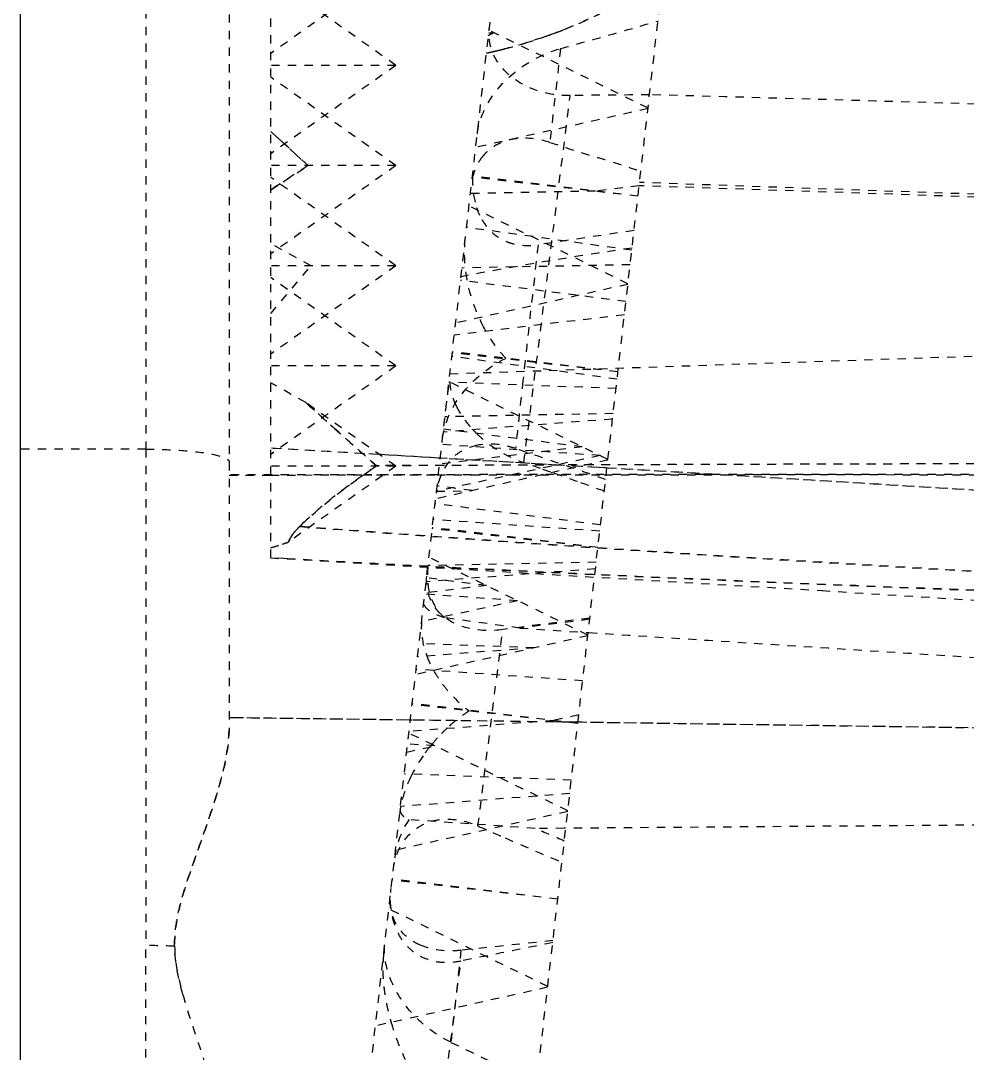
# Model space of a CAD drawing. Header units: millimetres. Extents: x 2089 to 2530, y 1631 to 2074.
# Drawn here: x 2403.78 to 2415.2, y 1859.48 to 1871.93 of the extents above; entities that cross this region are included whole.
import ezdxf

# ---------------------------------------------------------------- set-up
doc = ezdxf.new("R2010")
doc.units = ezdxf.units.MM
doc.linetypes.add('HIDDEN', pattern=[0.2, 0.1, -0.1])
doc.layers.add('DEFAULT_2', color=8, linetype='HIDDEN')

msp = doc.modelspace()

# ---------------------------------------------------------------- linework, layer by layer
at = {"color": 7, "linetype": 'Continuous'}
msp.add_line((2403.781, 1713.577), (2403.781, 2013.577), dxfattribs=at)
at = {"layer": 'DEFAULT_2', "color": 8, "linetype": 'HIDDEN'}
for p, q in [((2406.294, 1958.005), (2406.294, 1863.405)), ((2406.796, 1865.454), (2406.796, 1943.971)), ((2405.289, 1904.254), (2405.289, 1866.762)), ((2409.41, 1853.923), (2414.972, 1902.64)), ((2407.478, 1854.722), (2412.826, 1901.567)), ((2408.304, 1872.599), (2406.796, 1871.533)), ((2408.304, 1871.39), (2406.796, 1872.456)), ((2411.345, 1870.876), (2409.429, 1871.813)), ((2410.29, 1871.592), (2410.161, 1870.462)), ((2408.304, 1871.39), (2406.796, 1870.325)), ((2408.304, 1871.39), (2406.796, 1871.39)), ((2408.304, 1870.182), (2406.796, 1871.248)), ((2409.848, 1866.6), (2410.408, 1871.025)), ((2411.344, 1870.868), (2409.268, 1870.401)), ((2406.946, 1870.456), (2406.796, 1870.593)), ((2406.796, 1870.593), (2407.246, 1870.182)), ((2407.001, 1870.407), (2406.946, 1870.456)), ((2407.246, 1870.182), (2407.001, 1870.407)), ((2408.304, 1870.182), (2406.796, 1869.116)), ((2408.304, 1870.182), (2406.796, 1870.182)), ((2407.246, 1870.182), (2406.796, 1869.889)), ((2406.946, 1869.987), (2407.246, 1870.182)), ((2408.304, 1868.974), (2406.796, 1870.04)), ((2406.796, 1869.889), (2406.946, 1869.987)), ((2411.224, 1869.813), (2409.227, 1870.041)), ((2411.224, 1869.813), (2409.228, 1870.054)), ((2425.891, 1869.466), (2411.243, 1869.978)), ((2410.712, 1869.875), (2409.204, 1869.845)), ((2411.239, 1869.939), (2410.712, 1869.875)), ((2425.891, 1869.445), (2411.24, 1869.939)), ((2411.103, 1868.758), (2409.187, 1869.695)), ((2411.149, 1869.161), (2409.158, 1869.436)), ((2411.177, 1869.399), (2410.02, 1869.227)), ((2407.282, 1868.974), (2406.796, 1869.243)), ((2406.796, 1868.399), (2407.282, 1868.974)), ((2408.304, 1868.974), (2406.796, 1867.908)), ((2408.304, 1868.974), (2406.796, 1868.974)), ((2411.129, 1868.987), (2409.102, 1868.947)), ((2408.304, 1867.766), (2406.796, 1868.832)), ((2411.102, 1868.75), (2409.026, 1868.283)), ((2411.079, 1868.543), (2409.085, 1868.797)), ((2411.061, 1868.384), (2409.009, 1868.137)), ((2408.956, 1867.672), (2425.891, 1868.243)), ((2410.972, 1867.607), (2408.98, 1867.882)), ((2410.982, 1867.695), (2408.985, 1867.923)), ((2410.982, 1867.695), (2408.986, 1867.936)), ((2409.864, 1867.833), (2409.837, 1867.589)), ((2408.304, 1867.766), (2406.796, 1866.7)), ((2408.304, 1867.766), (2406.796, 1867.766)), ((2407.218, 1867.325), (2406.796, 1867.564)), ((2410.861, 1866.64), (2408.945, 1867.576)), ((2410.959, 1867.494), (2408.945, 1867.57)), ((2408.304, 1866.558), (2407.218, 1867.325)), ((2410.917, 1867.126), (2408.876, 1866.97)), ((2410.925, 1867.193), (2408.897, 1867.153)), ((2410.553, 1866.791), (2408.88, 1867.004)), ((2405.289, 1866.762), (2403.781, 1866.762)), ((2405.289, 1866.762), (2405.289, 1860.779)), ((2407.905, 1866.71), (2406.796, 1866.775)), ((2408.078, 1866.7), (2407.905, 1866.71)), ((2410.553, 1866.791), (2408.832, 1866.583)), ((2410.767, 1866.686), (2408.859, 1866.82)), ((2408.818, 1866.656), (2408.078, 1866.7)), ((2410.861, 1866.632), (2408.784, 1866.164)), ((2410.767, 1866.686), (2408.795, 1866.256)), ((2408.853, 1866.654), (2408.818, 1866.656)), ((2409.848, 1866.595), (2408.853, 1866.654)), ((2410.05, 1866.53), (2409.848, 1866.6)), ((2410.237, 1866.572), (2409.848, 1866.595)), ((2408.304, 1866.558), (2406.796, 1866.558)), ((2408.304, 1866.558), (2407.012, 1865.645)), ((2408.304, 1866.558), (2408.07, 1866.561)), ((2410.173, 1866.486), (2410.05, 1866.53)), ((2410.539, 1866.554), (2410.237, 1866.572)), ((2410.758, 1866.541), (2410.539, 1866.554)), ((2410.834, 1866.537), (2410.758, 1866.541)), ((2406.294, 1866.45), (2406.796, 1866.451)), ((2406.796, 1866.451), (2407.917, 1866.453)), ((2407.917, 1866.453), (2408.073, 1866.453)), ((2408.073, 1866.453), (2408.802, 1866.454)), ((2408.802, 1866.454), (2409.224, 1866.454)), ((2409.224, 1866.454), (2409.699, 1866.454)), ((2409.699, 1866.454), (2409.848, 1866.455)), ((2409.848, 1866.455), (2410.265, 1866.455)), ((2410.265, 1866.455), (2410.818, 1866.455)), ((2408.794, 1866.255), (2409.225, 1866.263)), ((2409.225, 1866.263), (2408.802, 1866.322)), ((2410.771, 1865.851), (2408.777, 1866.106)), ((2410.763, 1865.775), (2408.756, 1865.915)), ((2410.74, 1865.577), (2408.743, 1865.805)), ((2410.74, 1865.577), (2408.745, 1865.818)), ((2407.001, 1865.442), (2406.796, 1865.454)), ((2406.796, 1865.453), (2413.455, 1865.058)), ((2410.72, 1865.4), (2408.692, 1865.36)), ((2410.62, 1864.522), (2408.704, 1865.458)), ((2410.711, 1865.321), (2408.67, 1865.165)), ((2409.399, 1865.119), (2408.654, 1865.029)), ((2409.399, 1865.119), (2408.675, 1865.211)), ((2409.771, 1864.936), (2408.653, 1865.015)), ((2413.44, 1865.058), (2421.871, 1864.533)), ((2409.771, 1864.936), (2408.615, 1864.684)), ((2409.801, 1864.606), (2408.892, 1864.731)), ((2410.641, 1864.712), (2409.801, 1864.606)), ((2409.801, 1864.606), (2410.631, 1864.552)), ((2410.619, 1864.513), (2408.542, 1864.046)), ((2409.295, 1862.221), (2409.594, 1864.588)), ((2409.974, 1864.368), (2408.567, 1864.261)), ((2409.974, 1864.368), (2408.585, 1864.42)), ((2410.557, 1863.97), (2408.55, 1864.11)), ((2410.498, 1863.458), (2408.501, 1863.686)), ((2410.498, 1863.458), (2408.503, 1863.7)), ((2408.466, 1863.498), (2406.294, 1863.525)), ((2410.209, 1863.493), (2408.464, 1863.36)), ((2408.499, 1863.497), (2408.466, 1863.498)), ((2409.049, 1863.49), (2408.499, 1863.497)), ((2409.188, 1863.488), (2409.049, 1863.49)), ((2409.987, 1863.477), (2409.188, 1863.488)), ((2410.209, 1863.475), (2409.987, 1863.477)), ((2410.51, 1863.559), (2410.209, 1863.493)), ((2410.509, 1863.471), (2410.209, 1863.475)), ((2418.352, 1863.358), (2410.509, 1863.471)), ((2410.378, 1862.403), (2408.462, 1863.34)), ((2408.436, 1863.112), (2408.776, 1863.187)), ((2408.776, 1863.187), (2408.447, 1863.21)), ((2410.42, 1862.773), (2408.406, 1862.848)), ((2410.402, 1862.612), (2408.359, 1862.455)), ((2410.377, 1862.395), (2408.3, 1861.928)), ((2408.359, 1862.455), (2408.358, 1862.419)), ((2409.984, 1862.191), (2408.464, 1862.297)), ((2418.352, 1862.254), (2410.335, 1862.193)), ((2410.335, 1862.193), (2409.984, 1862.191)), ((2410.256, 1861.34), (2408.259, 1861.568)), ((2410.256, 1861.34), (2408.261, 1861.582)), ((2410.136, 1860.285), (2408.22, 1861.222)), ((2405.289, 1854.83), (2405.289, 1860.779)), ((2410.199, 1860.839), (2409.09, 1860.722)), ((2409.09, 1860.722), (2408.969, 1859.613)), ((2408.84, 1858.625), (2409.089, 1860.591)), ((2410.135, 1860.277), (2408.059, 1859.81))]:
    msp.add_line(p, q, dxfattribs=at)
for centre, radius, start, end in [((2408.192, 1877.286), 5.869, 291.3401, 296.0102), ((2408.123, 1877.454), 6.051, 290.3277, 291.365), ((2408.004, 1874.526), 3.116, 297.0767, 297.9647), ((2408.065, 1874.436), 3.008, 296.8186, 297.2776), ((2408.933, 1878.855), 7.092, 273.9807, 274.4725), ((2408.948, 1878.842), 7.078, 273.8683, 274.3609), ((2407.839, 1874.876), 3.502, 297.274, 298.0596), ((2407.786, 1874.935), 3.579, 297.9624, 298.3475), ((2408.054, 1877.65), 6.259, 286.8652, 288.9509), ((2408.091, 1877.541), 6.143, 288.9526, 290.327), ((2408.119, 1877.399), 5.999, 283.05, 283.7223), ((2408.102, 1877.469), 6.072, 283.7224, 284.4545), ((2408.064, 1877.611), 6.219, 284.4608, 286.8753), ((2408.136, 1877.324), 5.922, 282.2981, 283.0502), ((2413.155, 1617.482), 253.559, 90.40497, 90.62093), ((2381.853, 771.695), 1099.737, 87.705018, 88.462347), ((2780.87, 1826.869), 373.261, 173.48397, 173.69936), ((2642.986, 1841.798), 234.571, 173.68754, 173.88863), ((2549.601, 2024.863), 212.346, 227.89255, 228.01906), ((2409.873, 1867.691), 0.934, 203.7879, 205.9791), ((2410.264, 1867.962), 1.411, 222.8147, 225.9867), ((2250.422, -822.696), 2694.013, 86.265521, 86.672403), ((2349.367, 1688.757), 187.975, 70.91356, 71.2635), ((2422.516, -1342.966), 3209.561, 89.939756, 90.257867), ((2423.93, -2055.237), 3921.833, 90.000719, 90.231676), ((2412.297, -2333.048), 4199.505, 89.821035, 90.081903), ((2412.314, 1860.15), 7.686, 123.4833, 126.5739), ((2375.567, 1768.372), 104.039, 70.38286, 70.57172), ((2258.002, -699.944), 2571.028, 86.42425, 86.592092), ((2375.861, 1769.193), 103.167, 70.19379, 70.38338), ((2407.535, 1865.393), 0.586, 140.3138, 143.8263), ((2405.967, 1868.545), 3.083, 285.5954, 289.8007), ((2405.978, 1868.508), 3.044, 285.5859, 288.4123), ((2405.943, 1868.618), 3.16, 288.3884, 289.7684), ((2477.998, 1355.154), 514.006, 97.5296, 97.64762), ((2409.78, 1864.686), 1.177, 199.1322, 200.7354), ((2350.487, -2589.665), 4453.54, 89.036106, 89.282019), ((2410.355, 1861.869), 2.097, 132.9731, 137.5301), ((2410.403, 1861.823), 2.163, 137.4843, 140.2047), ((2410.307, 1861.901), 2.04, 141.1097, 145.0703), ((2410.36, 1861.859), 2.107, 140.2129, 141.1254), ((2410.207, 1861.97), 1.918, 145.0621, 152.3853), ((2410.097, 1862.03), 1.793, 152.456, 153.8513), ((2409.418, 1862.258), 1.073, 171.5339, 173.4798), ((2409.461, 1862.252), 1.117, 169.7924, 171.5348), ((2433.893, 1917.958), 60.924, 246.18665, 246.52341), ((2358.697, 1742.043), 130.636, 66.7159, 66.88407), ((2435.186, 1920.938), 64.173, 246.52508, 247.18979), ((2405.29, 1853.498), 7.281, 87.2733, 90.0134), ((2454.262, 1638.687), 226.456, 101.22063, 101.50648), ((2411.102, 1860.683), 2.973, 196.15, 205.4719), ((2477.193, 2001.051), 157.033, 244.24921, 244.5476)]:
    msp.add_arc(centre, radius, start, end, dxfattribs=at)
msp.add_ellipse((2412.814, 1868.677), major_axis=(6.61, 0.787), ratio=0.108902, start_param=8.095124, end_param=8.439533, dxfattribs=at)
for points, knots in [([(2409.398, 1871.539), (2409.517, 1871.565), (2409.987, 1871.684), (2410.444, 1871.856), (2410.769, 1872.015)], [0, 0, 0, 0, 0.252477, 1, 1, 1, 1]), ([(2410.408, 1871.026), (2410.268, 1871.024), (2410.003, 1871.063), (2409.671, 1871.243), (2409.455, 1871.513), (2409.42, 1871.734), (2409.432, 1871.836)], [0, 0, 0, 0, 0.294436, 0.553077, 0.781716, 1, 1, 1, 1]), ([(2410.29, 1871.592), (2410.487, 1871.647), (2410.883, 1871.754), (2411.275, 1871.872), (2411.472, 1871.927)], [0, 0, 0, 0, 0.500131, 1, 1, 1, 1]), ([(2409.332, 1870.757), (2409.399, 1870.946), (2409.669, 1871.311), (2410.064, 1871.529), (2410.29, 1871.592)], [0, 0, 0, 0, 0.460954, 1, 1, 1, 1]), ([(2409.287, 1870.567), (2409.289, 1870.583), (2409.298, 1870.648), (2409.315, 1870.711), (2409.332, 1870.757)], [0, 0, 0, 0, 0.245262, 1, 1, 1, 1]), ([(2409.575, 1870.458), (2409.553, 1870.449), (2409.472, 1870.409), (2409.4, 1870.35), (2409.357, 1870.299)], [0, 0, 0, 0, 0.262329, 1, 1, 1, 1]), ([(2410.161, 1870.462), (2410.061, 1870.493), (2409.862, 1870.529), (2409.661, 1870.494), (2409.575, 1870.458)], [0, 0, 0, 0, 0.530898, 1, 1, 1, 1]), ([(2410.161, 1870.462), (2410.253, 1870.433), (2410.411, 1870.378), (2410.64, 1870.307), (2410.917, 1870.23), (2411.121, 1870.158), (2411.258, 1870.115)], [0, 0, 0, 0, 0.250469, 0.437735, 0.624582, 1, 1, 1, 1]), ([(2409.357, 1870.299), (2409.341, 1870.281), (2409.284, 1870.203), (2409.247, 1870.111), (2409.231, 1870.04)], [0, 0, 0, 0, 0.252192, 1, 1, 1, 1]), ([(2409.231, 1870.04), (2409.23, 1870.009), (2409.23, 1869.887), (2409.25, 1869.763), (2409.278, 1869.676)], [0, 0, 0, 0, 0.252462, 1, 1, 1, 1]), ([(2409.341, 1869.533), (2409.373, 1869.478), (2409.456, 1869.369), (2409.573, 1869.294), (2409.638, 1869.267)], [0, 0, 0, 0, 0.475436, 1, 1, 1, 1]), ([(2409.363, 1868.238), (2409.317, 1868.326), (2409.169, 1868.663), (2409.113, 1869.044), (2409.143, 1869.311)], [0, 0, 0, 0, 0.269785, 1, 1, 1, 1]), ([(2409.638, 1869.267), (2409.666, 1869.255), (2409.789, 1869.215), (2409.923, 1869.213), (2410.02, 1869.227)], [0, 0, 0, 0, 0.234447, 1, 1, 1, 1]), ([(2409.631, 1867.858), (2409.604, 1867.888), (2409.502, 1868.005), (2409.417, 1868.137), (2409.363, 1868.238)], [0, 0, 0, 0, 0.259666, 1, 1, 1, 1]), ([(2408.867, 1866.888), (2408.889, 1867.081), (2409.08, 1867.485), (2409.425, 1867.757), (2409.631, 1867.858)], [0, 0, 0, 0, 0.457642, 1, 1, 1, 1]), ([(2408.954, 1867.572), (2408.955, 1867.551), (2408.965, 1867.463), (2408.992, 1867.376), (2409.019, 1867.315)], [0, 0, 0, 0, 0.238874, 1, 1, 1, 1]), ([(2408.07, 1866.561), (2407.928, 1866.688), (2407.643, 1866.942), (2407.36, 1867.198), (2407.218, 1867.325)], [0, 0, 0, 0, 0.500152, 1, 1, 1, 1]), ([(2409.034, 1867.282), (2409.046, 1867.258), (2409.1, 1867.158), (2409.17, 1867.067), (2409.229, 1867.003)], [0, 0, 0, 0, 0.24012, 1, 1, 1, 1]), ([(2409.283, 1866.948), (2409.322, 1866.91), (2409.491, 1866.765), (2409.69, 1866.656), (2409.848, 1866.6)], [0, 0, 0, 0, 0.245124, 1, 1, 1, 1]), ([(2409.748, 1866.771), (2409.709, 1866.784), (2409.56, 1866.826), (2409.4, 1866.833), (2409.289, 1866.81)], [0, 0, 0, 0, 0.265432, 1, 1, 1, 1]), ([(2405.289, 1866.762), (2405.412, 1866.762), (2405.65, 1866.756), (2405.962, 1866.729), (2406.172, 1866.689), (2406.27, 1866.649), (2406.294, 1866.623), (2406.294, 1866.612)], [0, 0, 0, 0, 0.357667, 0.688526, 0.910361, 0.968884, 1, 1, 1, 1]), ([(2409.289, 1866.81), (2409.216, 1866.796), (2409.08, 1866.744), (2408.875, 1866.56), (2408.807, 1866.361), (2408.792, 1866.233)], [0, 0, 0, 0, 0.274028, 0.522486, 1, 1, 1, 1]), ([(2407.144, 1865.831), (2407.285, 1865.967), (2407.587, 1866.222), (2407.908, 1866.452), (2408.073, 1866.561)], [0, 0, 0, 0, 0.498189, 1, 1, 1, 1]), ([(2407.012, 1865.645), (2407.023, 1865.679), (2407.063, 1865.746), (2407.115, 1865.803), (2407.144, 1865.831)], [0, 0, 0, 0, 0.476852, 1, 1, 1, 1]), ([(2425.831, 1864.766), (2422.714, 1864.898), (2418.04, 1865.123), (2411.811, 1865.495), (2408.7, 1865.712), (2407.145, 1865.831)], [0, 0, 0, 0, 0.50004, 0.750037, 1, 1, 1, 1]), ([(2407.145, 1865.831), (2409.929, 1865.617), (2415.502, 1865.258), (2421.08, 1864.977), (2423.87, 1864.852)], [0, 0, 0, 0, 0.499958, 1, 1, 1, 1]), ([(2407.04, 1865.705), (2407.031, 1865.69), (2407.021, 1865.67), (2407.013, 1865.65), (2407.012, 1865.645)], [0, 0, 0, 0, 0.760444, 1, 1, 1, 1]), ([(2406.796, 1865.454), (2408.38, 1865.363), (2411.55, 1865.206), (2416.307, 1865.019), (2421.068, 1864.871), (2424.243, 1864.797), (2425.831, 1864.764)], [0, 0, 0, 0, 0.249869, 0.49984, 0.749895, 1, 1, 1, 1]), ([(2423.874, 1864.807), (2422.467, 1864.839), (2419.652, 1864.912), (2414.027, 1865.1), (2409.81, 1865.283), (2407.001, 1865.442)], [0, 0, 0, 0, 0.2501, 0.500154, 1, 1, 1, 1]), ([(2408.691, 1865.347), (2408.678, 1865.237), (2408.686, 1865.066), (2408.775, 1864.859), (2408.849, 1864.77), (2408.892, 1864.731)], [0, 0, 0, 0, 0.492524, 0.740265, 1, 1, 1, 1]), ([(2409.594, 1864.588), (2409.465, 1864.571), (2409.216, 1864.573), (2408.888, 1864.704), (2408.691, 1864.955), (2408.669, 1865.154), (2408.679, 1865.247)], [0, 0, 0, 0, 0.299572, 0.56169, 0.785771, 1, 1, 1, 1]), ([(2408.892, 1864.731), (2408.854, 1864.743), (2408.787, 1864.769), (2408.705, 1864.815), (2408.652, 1864.865), (2408.64, 1864.906), (2408.642, 1864.923)], [0, 0, 0, 0, 0.360463, 0.64085, 0.845357, 1, 1, 1, 1]), ([(2408.616, 1864.695), (2408.613, 1864.663), (2408.607, 1864.53), (2408.635, 1864.396), (2408.668, 1864.3)], [0, 0, 0, 0, 0.23837, 1, 1, 1, 1]), ([(2408.679, 1864.269), (2408.69, 1864.24), (2408.741, 1864.12), (2408.81, 1864.009), (2408.869, 1863.93)], [0, 0, 0, 0, 0.24031, 1, 1, 1, 1]), ([(2408.869, 1863.93), (2408.891, 1863.9), (2408.986, 1863.782), (2409.098, 1863.677), (2409.189, 1863.608)], [0, 0, 0, 0, 0.242751, 1, 1, 1, 1]), ([(2409.189, 1863.608), (2409.165, 1863.592), (2409.073, 1863.53), (2408.987, 1863.459), (2408.926, 1863.403)], [0, 0, 0, 0, 0.255686, 1, 1, 1, 1]), ([(2406.294, 1863.404), (2406.294, 1863.208), (2406.213, 1862.792), (2406.045, 1862.284), (2405.889, 1861.849), (2405.769, 1861.506), (2405.665, 1861.148), (2405.635, 1860.897), (2405.637, 1860.771)], [0, 0, 0, 0, 0.216002, 0.460483, 0.590463, 0.724237, 0.860992, 1, 1, 1, 1]), ([(2405.637, 1860.771), (2405.635, 1860.897), (2405.665, 1861.148), (2405.769, 1861.506), (2405.889, 1861.849), (2406.045, 1862.284), (2406.213, 1862.792), (2406.294, 1863.208), (2406.294, 1863.404)], [0, 0, 0, 0, 0.139008, 0.275763, 0.409536, 0.539516, 0.783997, 1, 1, 1, 1]), ([(2408.488, 1862.82), (2408.473, 1862.79), (2408.419, 1862.671), (2408.38, 1862.545), (2408.362, 1862.45)], [0, 0, 0, 0, 0.257861, 1, 1, 1, 1]), ([(2408.358, 1862.419), (2408.356, 1862.408), (2408.358, 1862.384), (2408.381, 1862.351), (2408.417, 1862.322), (2408.447, 1862.305), (2408.464, 1862.297)], [0, 0, 0, 0, 0.18838, 0.401704, 0.669225, 1, 1, 1, 1]), ([(2408.273, 1861.683), (2408.284, 1861.782), (2408.339, 1861.98), (2408.514, 1862.182), (2408.711, 1862.279), (2408.965, 1862.325), (2409.168, 1862.276), (2409.295, 1862.221)], [0, 0, 0, 0, 0.219081, 0.440477, 0.562016, 0.696281, 1, 1, 1, 1]), ([(2408.464, 1862.297), (2408.386, 1862.19), (2408.319, 1862.018), (2408.291, 1861.843), (2408.286, 1861.798)], [0, 0, 0, 0, 0.745336, 1, 1, 1, 1]), ([(2408.603, 1860.783), (2408.538, 1860.811), (2408.42, 1860.883), (2408.295, 1861.039), (2408.235, 1861.219), (2408.234, 1861.344), (2408.241, 1861.405)], [0, 0, 0, 0, 0.275641, 0.524356, 0.761188, 1, 1, 1, 1]), ([(2409.089, 1860.591), (2409.014, 1860.576), (2408.866, 1860.563), (2408.659, 1860.61), (2408.495, 1860.71), (2408.342, 1860.881), (2408.24, 1861.142), (2408.236, 1861.361), (2408.248, 1861.467)], [0, 0, 0, 0, 0.158447, 0.304356, 0.434198, 0.552957, 0.776179, 1, 1, 1, 1]), ([(2408.969, 1859.613), (2408.839, 1859.675), (2408.605, 1859.835), (2408.275, 1860.215), (2408.148, 1860.589), (2408.173, 1860.812)], [0, 0, 0, 0, 0.286372, 0.552864, 1, 1, 1, 1]), ([(2409.09, 1860.722), (2409.046, 1860.717), (2408.883, 1860.708), (2408.715, 1860.736), (2408.603, 1860.783)], [0, 0, 0, 0, 0.26457, 1, 1, 1, 1]), ([(2408.158, 1860.678), (2408.154, 1860.646), (2408.144, 1860.515), (2408.149, 1860.383), (2408.16, 1860.284)], [0, 0, 0, 0, 0.245138, 1, 1, 1, 1]), ([(2408.16, 1860.284), (2408.164, 1860.249), (2408.184, 1860.104), (2408.217, 1859.962), (2408.247, 1859.856)], [0, 0, 0, 0, 0.245115, 1, 1, 1, 1]), ([(2405.737, 1860.188), (2405.792, 1859.993), (2405.921, 1859.612), (2406.104, 1859.047), (2406.247, 1858.49), (2406.294, 1858.115), (2406.294, 1857.933)], [0, 0, 0, 0, 0.260632, 0.517097, 0.765161, 1, 1, 1, 1])]:
    msp.add_open_spline(points, degree=3, knots=knots, dxfattribs=at)
for points in [[(2409.278, 1869.676), (2409.294, 1869.627), (2409.315, 1869.579), (2409.341, 1869.533)], [(2408.905, 1867.221), (2408.918, 1867.338), (2408.935, 1867.456), (2408.954, 1867.572)], [(2407.567, 1867.011), (2407.734, 1866.861), (2407.903, 1866.712), (2408.07, 1866.561)], [(2410.818, 1866.455), (2413.338, 1866.457), (2415.858, 1866.456), (2418.378, 1866.452)], [(2407.734, 1866.323), (2407.626, 1866.244), (2407.521, 1866.162), (2407.418, 1866.077)], [(2407.418, 1866.077), (2407.324, 1865.998), (2407.232, 1865.916), (2407.144, 1865.831)], [(2407.062, 1865.738), (2407.054, 1865.728), (2407.047, 1865.716), (2407.04, 1865.705)], [(2407.144, 1865.831), (2407.123, 1865.81), (2407.103, 1865.789), (2407.085, 1865.767)], [(2410.631, 1864.552), (2413.196, 1864.387), (2415.761, 1864.223), (2418.325, 1864.059)], [(2405.637, 1860.771), (2405.64, 1860.574), (2405.683, 1860.377), (2405.737, 1860.188)], [(2405.737, 1860.188), (2405.683, 1860.377), (2405.64, 1860.574), (2405.637, 1860.771)]]:
    msp.add_open_spline(points, degree=3, dxfattribs=at)

doc.saveas('drawing.dxf')
